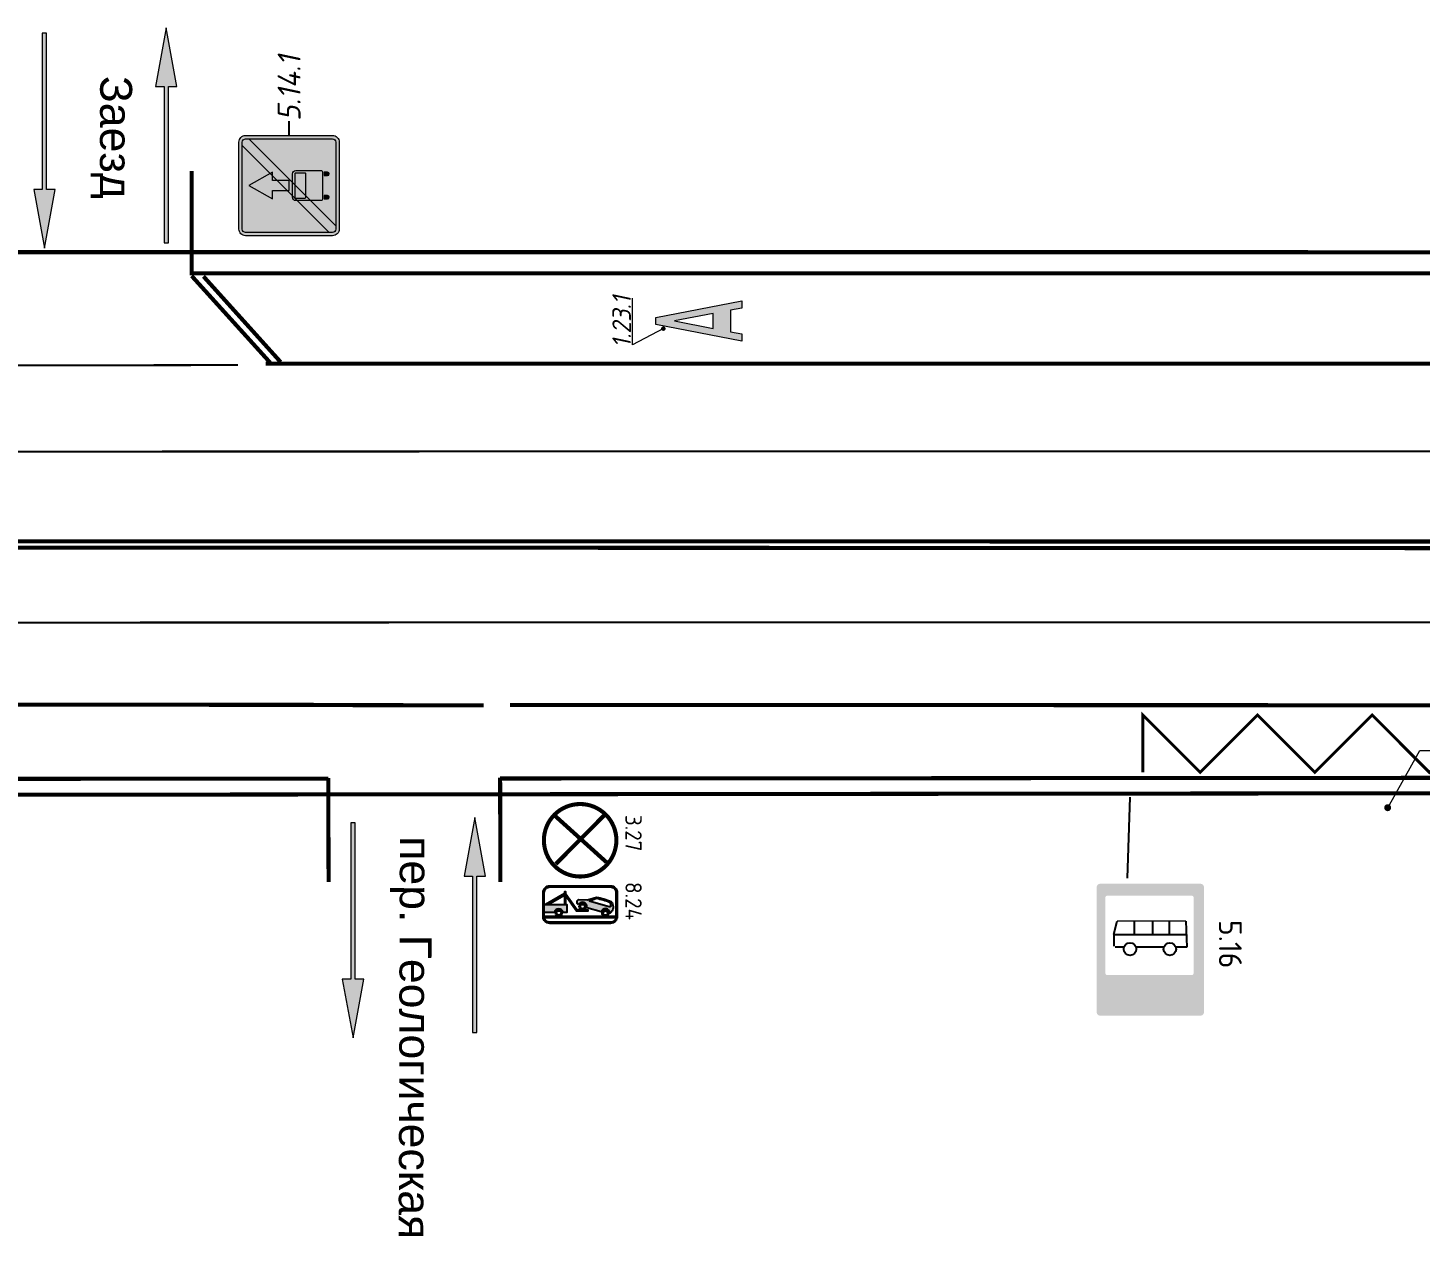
# Model space of a CAD drawing. Header units: millimetres. Extents: x 1734 to 2050, y 1482 to 1843.
# Drawn here: x 1791.35 to 1839.92, y 1728.86 to 1771.01 of the extents above; entities that cross this region are included whole.
import ezdxf
from ezdxf.enums import TextEntityAlignment as Align

# ---------------------------------------------------------------- set-up
doc = ezdxf.new("R2010")
doc.units = ezdxf.units.MM
for name, pattern in [('1.3', [17.848385, 5.910826, -0.0001, 11.937459]), ('1.5_1_3', [4, 0, -3, 1]), ('1.6_3_1', [4, 0, -1, 3]), ('JIS_02_0.7', [1.35, 0.75, -0.6])]:
    doc.linetypes.add(name, pattern=pattern)
for name, color, linetype, lineweight in [('знаки', 7, 'Continuous', 0), ('Описание', 7, 'Continuous', 15), ('разметка', 251, 'Continuous', 15)]:
    doc.layers.add(name, color=color, linetype=linetype, lineweight=lineweight)
doc.layers.add('КПЧ', color=9, linetype='Continuous')
doc.layers.add('Разметки', color=7, linetype='Continuous')
doc.styles.add('ROMAND', font='ROMAND.SHX', dxfattribs={"height": 2})
doc.styles.add('SASH', font='simplex8.shx', dxfattribs={"width": 0.9, "oblique": 12})
doc.styles.get("Standard").update_dxf_attribs({"font": 'arial.ttf'})

# ---------------------------------------------------------------- blocks, each defined once
blk = doc.blocks.new('5.14.1')
at = {"layer": 'знаки', "true_color": 0xffffff}
h = blk.add_hatch(color=7, dxfattribs=at)
edge = h.paths.add_edge_path()
edge.add_arc((-1.517, 3.267), 0.233, 90, 180, ccw=False)
edge.add_line((-1.517, 3.5), (1.517, 3.5))
edge.add_arc((1.517, 3.267), 0.233, 0, 90, ccw=False)
edge.add_line((1.75, 3.267), (1.75, 0.233))
edge.add_arc((1.517, 0.233), 0.233, 270, 360, ccw=False)
edge.add_line((1.517, 0), (-1.517, 0))
edge.add_arc((-1.517, 0.233), 0.233, 180, 270, ccw=False)
edge.add_line((-1.75, 0.233), (-1.75, 3.267))
edge = h.paths.add_edge_path(flags=16)
edge.add_arc((-1.517, 3.267), 0.117, 90, 180, ccw=False)
edge.add_line((-1.517, 3.383), (1.517, 3.383))
edge.add_arc((1.517, 3.267), 0.117, 0, 90, ccw=False)
edge.add_line((1.633, 3.267), (1.633, 0.233))
edge.add_arc((1.517, 0.233), 0.117, 270, 360, ccw=False)
edge.add_line((1.517, 0.117), (-1.517, 0.117))
edge.add_arc((-1.517, 0.233), 0.117, 180, 270, ccw=False)
edge.add_line((-1.633, 0.233), (-1.633, 3.267))
at = {"layer": 'знаки'}
h = blk.add_hatch(color=5, dxfattribs=at)
edge = h.paths.add_edge_path()
edge.add_arc((-1.517, 3.267), 0.117, 90, 180, ccw=False)
edge.add_line((-1.517, 3.383), (1.517, 3.383))
edge.add_arc((1.517, 3.267), 0.117, 0, 90, ccw=False)
edge.add_line((1.633, 3.267), (1.633, 0.233))
edge.add_arc((1.517, 0.233), 0.117, 270, 360, ccw=False)
edge.add_line((1.517, 0.117), (-1.517, 0.117))
edge.add_arc((-1.517, 0.233), 0.117, 180, 270, ccw=False)
edge.add_line((-1.633, 0.233), (-1.633, 3.267))
h.paths.add_polyline_path([(0, 1.75), (0.175, 1.75), (0.175, 2.333), (0.467, 2.333), (0, 3.15), (-0.467, 2.333), (-0.175, 2.333), (-0.175, 1.75)], flags=16)
edge = h.paths.add_edge_path(flags=16)
edge.add_arc((0.467, 0.642), 0.0583, 270, 360, ccw=False)
edge.add_line((0.467, 0.583), (-0.467, 0.583))
edge.add_arc((-0.467, 0.642), 0.0583, 180, 270, ccw=False)
edge.add_line((-0.525, 0.642), (-0.525, 1.517))
edge.add_arc((-0.408, 1.517), 0.117, 90, 180, ccw=False)
edge.add_line((-0.408, 1.633), (0.408, 1.633))
edge.add_arc((0.408, 1.517), 0.117, 0, 90, ccw=False)
edge.add_line((0.525, 1.517), (0.525, 0.642))
edge = h.paths.add_edge_path(flags=0)
edge.add_arc((0.408, 1.517), 0.0292, 0, 90)
edge.add_line((0.408, 1.546), (-0.408, 1.546))
edge.add_arc((-0.408, 1.517), 0.0292, 90, 180)
edge.add_line((-0.438, 1.517), (-0.438, 1.196))
edge.add_arc((-0.408, 1.196), 0.0292, 180, 270)
edge.add_line((-0.408, 1.167), (0.408, 1.167))
edge.add_arc((0.408, 1.196), 0.0292, 270, 360)
edge.add_line((0.438, 1.196), (0.438, 1.517))
edge = h.paths.add_edge_path(flags=16)
edge.add_line((-0.35, 0.408), (-0.35, 0.525))
edge.add_line((-0.35, 0.525), (-0.467, 0.525))
edge.add_line((-0.467, 0.525), (-0.467, 0.408))
edge.add_arc((-0.408, 0.408), 0.0583, 180, 360)
edge = h.paths.add_edge_path(flags=16)
edge.add_line((0.467, 0.408), (0.467, 0.525))
edge.add_line((0.467, 0.525), (0.35, 0.525))
edge.add_line((0.35, 0.525), (0.35, 0.408))
edge.add_arc((0.408, 0.408), 0.0583, 180, 360)
blk.add_hatch(color=1, dxfattribs=at).paths.add_polyline_path([(1.633, 3.15), (1.633, 3.267, 0.414214), (1.517, 3.383), (1.4, 3.383), (-1.633, 0.35), (-1.633, 0.233, 0.414214), (-1.517, 0.117), (-1.4, 0.117)])
at = {"layer": 'знаки', "true_color": 0xffffff}
blk.add_hatch(color=7, dxfattribs=at).paths.add_polyline_path([(0, 1.75), (0.175, 1.75), (0.175, 2.333), (0.467, 2.333), (0, 3.15), (-0.467, 2.333), (-0.175, 2.333), (-0.175, 1.75)])
h = blk.add_hatch(color=7, dxfattribs=at)
edge = h.paths.add_edge_path()
edge.add_arc((0.467, 0.642), 0.0583, 270, 360, ccw=False)
edge.add_line((0.467, 0.583), (-0.467, 0.583))
edge.add_arc((-0.467, 0.642), 0.0583, 180, 270, ccw=False)
edge.add_line((-0.525, 0.642), (-0.525, 1.517))
edge.add_arc((-0.408, 1.517), 0.117, 90, 180, ccw=False)
edge.add_line((-0.408, 1.633), (0.408, 1.633))
edge.add_arc((0.408, 1.517), 0.117, 0, 90, ccw=False)
edge.add_line((0.525, 1.517), (0.525, 0.642))
edge = h.paths.add_edge_path(flags=16)
edge.add_arc((0.408, 1.517), 0.0292, 0, 90)
edge.add_line((0.408, 1.546), (-0.408, 1.546))
edge.add_arc((-0.408, 1.517), 0.0292, 90, 180)
edge.add_line((-0.438, 1.517), (-0.438, 1.196))
edge.add_arc((-0.408, 1.196), 0.0292, 180, 270)
edge.add_line((-0.408, 1.167), (0.408, 1.167))
edge.add_arc((0.408, 1.196), 0.0292, 270, 360)
edge.add_line((0.438, 1.196), (0.438, 1.517))
h = blk.add_hatch(color=7, dxfattribs=at)
edge = h.paths.add_edge_path()
edge.add_line((-0.35, 0.408), (-0.35, 0.525))
edge.add_line((-0.35, 0.525), (-0.467, 0.525))
edge.add_line((-0.467, 0.525), (-0.467, 0.408))
edge.add_arc((-0.408, 0.408), 0.0583, 180, 360)
h = blk.add_hatch(color=7, dxfattribs=at)
edge = h.paths.add_edge_path()
edge.add_line((0.467, 0.408), (0.467, 0.525))
edge.add_line((0.467, 0.525), (0.35, 0.525))
edge.add_line((0.35, 0.525), (0.35, 0.408))
edge.add_arc((0.408, 0.408), 0.0583, 180, 360)
at = {"layer": 'Defpoints'}
blk.add_lwpolyline([(1.75, 1.75), (2.25, 1.75)], dxfattribs=at)
at = {"layer": 'знаки'}
blk.add_lwpolyline([(-1.75, 3.267, -0.414214), (-1.517, 3.5), (1.517, 3.5, -0.414214), (1.75, 3.267), (1.75, 0.233, -0.414214), (1.517, 0), (-1.517, 0, -0.414214), (-1.75, 0.233), (-1.75, 3.267)], format="xyb", dxfattribs=at)
at = {"layer": 'знаки', "color": 7, "true_color": 0xffffff}
for points in [[(-1.633, 3.267, -0.414214), (-1.517, 3.383), (1.517, 3.383, -0.414214), (1.633, 3.267), (1.633, 0.233, -0.414214), (1.517, 0.117), (-1.517, 0.117, -0.414214), (-1.633, 0.233)], [(0.438, 1.517, 0.414214), (0.408, 1.546), (-0.408, 1.546, 0.414214), (-0.438, 1.517), (-0.438, 1.196, 0.414214), (-0.408, 1.167), (0.408, 1.167, 0.414214), (0.438, 1.196), (0.438, 1.517)], [(-0.35, 0.408), (-0.35, 0.525), (-0.467, 0.525), (-0.467, 0.408, 1)], [(0.467, 0.408), (0.467, 0.525), (0.35, 0.525), (0.35, 0.408, 1)]]:
    blk.add_lwpolyline(points, format="xyb", close=True, dxfattribs=at)
at = {"layer": 'знаки', "color": 1}
for points in [[(-1.633, 0.35), (1.4, 3.383)], [(-1.4, 0.117), (1.633, 3.15)]]:
    blk.add_lwpolyline(points, dxfattribs=at)
at = {"layer": 'знаки', "color": 7, "true_color": 0xffffff}
blk.add_lwpolyline([(0, 1.75), (0.175, 1.75), (0.175, 2.333), (0.467, 2.333), (0, 3.15), (-0.467, 2.333), (-0.175, 2.333), (-0.175, 1.75)], close=True, dxfattribs=at)
blk.add_lwpolyline([(0.525, 0.642, -0.414214), (0.467, 0.583), (-0.467, 0.583, -0.414214), (-0.525, 0.642), (-0.525, 1.517, -0.414214), (-0.408, 1.633), (0.408, 1.633, -0.414214), (0.525, 1.517), (0.525, 0.642)], format="xyb", dxfattribs=at)
at = {"layer": 'знаки', "color": 0, "lineweight": 30, "style": 'SASH', "oblique": 12, "width": 0.9}
blk.add_text('5.14.1', height=0.8, dxfattribs=at).set_placement((2.25, 1.75), align=Align.MIDDLE_LEFT)
blk = doc.blocks.new('*U9')
at = {"color": 0, "linetype": 'ByBlock', "const_width": 0.12}
blk.add_lwpolyline([(0.037, 0.048, 1), (-0.037, -0.048, 1)], format="xyb", close=True, dxfattribs=at)
at = {"layer": 'разметка', "color": 0}
blk.add_lwpolyline([(0, 0), (1.117, 2), (3.614, 2)], dxfattribs=at)
at = {"layer": 'разметка', "color": 0, "style": 'SASH', "oblique": 12, "width": 0.9}
blk.add_attdef('RAZMETKA', text='', height=1, dxfattribs=at).set_placement((2.365, 1.785), align=Align.BOTTOM_CENTER)
blk = doc.blocks.new('*U8')
at = {"color": 0, "linetype": 'ByBlock', "const_width": 0.12}
blk.add_lwpolyline([(0.037, 0.048, 1), (-0.037, -0.048, 1)], format="xyb", close=True, dxfattribs=at)
at = {"layer": 'разметка', "color": 0}
blk.add_lwpolyline([(0, 0), (-0.868, 1.656), (1.629, 1.656)], dxfattribs=at)
at = {"layer": 'разметка', "color": 0, "style": 'SASH', "oblique": 12, "width": 0.9}
blk.add_attdef('RAZMETKA', text='', height=1, dxfattribs=at).set_placement((0.38, 1.441), align=Align.BOTTOM_CENTER)
blk = doc.blocks.new('1-23-1')
at = {"layer": 'разметка'}
h = blk.add_hatch(color=0, dxfattribs=at)
h.paths.add_polyline_path([(-0.45, 0), (-0.7, 0), (-0.125, 3), (0.125, 3), (0.7, 0), (0.45, 0), (0.373, 0.4), (-0.373, 0.4)])
h.paths.add_polyline_path([(0.258, 1), (0, 2.348), (-0.258, 1)], flags=16)
at = {"layer": 'разметка', "color": 0, "lineweight": 0, "flags": 128}
for points in [[(-0.45, 0), (-0.7, 0), (-0.125, 3), (0.125, 3), (0.7, 0), (0.45, 0), (0.373, 0.4), (-0.373, 0.4)], [(0.258, 1), (0, 2.348), (-0.258, 1)]]:
    blk.add_lwpolyline(points, close=True, dxfattribs=at)
blk = doc.blocks.new('1-18-')
at = {"layer": 'разметка'}
blk.add_hatch(color=0, dxfattribs=at).paths.add_polyline_path([(-0.075, 5.45), (-0.075, 0), (0.075, 0), (0.075, 5.45), (0.375, 5.45), (0, 7.5), (-0.375, 5.45)])
at = {"layer": 'разметка', "color": 0, "lineweight": 0, "flags": 128}
blk.add_lwpolyline([(-0.075, 5.45), (-0.075, 0), (0.075, 0), (0.075, 5.45), (0.375, 5.45), (0, 7.5), (-0.375, 5.45)], close=True, dxfattribs=at)

msp = doc.modelspace()

# ---------------------------------------------------------------- hatches: boundary and pattern name
at = {"lineweight": 5}
h = msp.add_hatch(color=7, dxfattribs=at)
h.dxf.hatch_style = 1
h.paths.add_polyline_path([(1811.733, 1740.493), (1811.703, 1740.537, 0.054165), (1811.192, 1740.692), (1810.873, 1740.595), (1810.566, 1740.613), (1810.515, 1740.557), (1810.515, 1740.466), (1810.56, 1740.421, -0.896878), (1810.853, 1740.319), (1811.353, 1740.173, -0.88868), (1811.652, 1740.137), (1811.665, 1740.131, 0.217669), (1811.774, 1740.319, 0.066532)], flags=0)
h.paths.add_polyline_path([(1810.929, 1740.552), (1811.195, 1740.652, -0.035096), (1811.647, 1740.517, -0.16621), (1811.685, 1740.382, -0.41795), (1811.629, 1740.354)], flags=0)
h.paths.add_polyline_path([(1810.821, 1740.359, 1), (1810.585, 1740.359, 0.362322), (1810.681, 1740.243), (1810.724, 1740.243, 0.362322)], flags=0)
h.paths.add_polyline_path([(1810.626, 1740.359, -1), (1810.779, 1740.359, -1)], flags=0)
h.paths.add_polyline_path([(1811.619, 1740.135, 1), (1811.384, 1740.135, 0.334886), (1811.469, 1740.021), (1811.534, 1740.021, 0.334886)], flags=0)
h.paths.add_polyline_path([(1811.425, 1740.135, -1), (1811.578, 1740.135, -1)], flags=0)
h.paths.add_polyline_path([(1811.869, 1740.006), (1811.869, 1740.021), (1811.534, 1740.021, -0.140008), (1811.469, 1740.021), (1809.891, 1740.021, -0.064551), (1809.861, 1740.021), (1809.37, 1740.021), (1809.37, 1740.006, 0.031055), (1809.372, 1739.982), (1811.868, 1739.982, 0.031055)], flags=0)
h.paths.add_polyline_path([(1809.994, 1740.138, 1), (1809.758, 1740.138, 0.376937), (1809.861, 1740.021), (1809.891, 1740.021, 0.376937)], flags=0)
h.paths.add_polyline_path([(1809.799, 1740.138, -1), (1809.952, 1740.138, -1)], flags=0)
h.paths.add_polyline_path([(1810.156, 1740.43), (1809.37, 1740.43), (1809.37, 1740.156), (1809.722, 1740.156, -0.862024), (1810.023, 1740.156), (1810.156, 1740.156)], flags=0)
h.paths.add_polyline_path([(1810.122, 1740.87), (1810.079, 1740.87), (1810.079, 1740.43), (1810.122, 1740.43)], flags=0)
h.paths.add_polyline_path([(1810.079, 1740.764), (1810.079, 1740.818), (1809.41, 1740.43), (1809.503, 1740.43)], flags=0)
h.paths.add_polyline_path([(1810.122, 1740.8), (1810.122, 1740.729), (1810.491, 1740.203), (1810.886, 1740.203), (1810.886, 1740.243), (1810.724, 1740.243, -0.090424), (1810.681, 1740.243), (1810.515, 1740.243)], flags=0)
h.paths.add_polyline_path([(1811.677, 1741.087), (1809.563, 1741.087, 0.414214), (1809.329, 1740.853), (1809.329, 1740.006, 0.414214), (1809.563, 1739.772), (1811.677, 1739.772, 0.414214), (1811.911, 1740.006), (1811.911, 1740.853, 0.414214)])
h.paths.add_polyline_path([(1811.677, 1741.046, -0.414214), (1811.869, 1740.853), (1811.869, 1740.006, -0.414214), (1811.677, 1739.814), (1809.563, 1739.814, -0.414214), (1809.37, 1740.006), (1809.37, 1740.853, -0.414214), (1809.563, 1741.046)], flags=16)
h.paths.add_polyline_path([(1810.122, 1740.87), (1810.122, 1740.8), (1810.515, 1740.243), (1810.681, 1740.243, -0.362322), (1810.585, 1740.359, -1), (1810.821, 1740.359, -0.362322), (1810.724, 1740.243), (1810.886, 1740.243), (1810.886, 1740.203), (1810.491, 1740.203), (1810.122, 1740.729), (1810.122, 1740.43), (1809.41, 1740.43), (1810.079, 1740.818), (1810.079, 1740.87)], flags=0)
h.paths.add_polyline_path([(1810.566, 1740.613), (1810.873, 1740.595), (1811.192, 1740.692, -0.054165), (1811.703, 1740.537), (1811.733, 1740.493, -0.066532), (1811.774, 1740.319, -0.217669), (1811.665, 1740.131), (1811.652, 1740.137, 0.88868), (1811.353, 1740.173), (1810.853, 1740.319, 0.896878), (1810.56, 1740.421), (1810.515, 1740.466), (1810.515, 1740.557)], flags=0)
h.paths.add_polyline_path([(1809.994, 1740.138, -0.376937), (1809.891, 1740.021), (1811.469, 1740.021, -0.334886), (1811.384, 1740.135, -1), (1811.619, 1740.135, -0.498255), (1811.469, 1740.021), (1809.891, 1740.021, -0.452499), (1809.758, 1740.138, -1)], flags=0)
h = msp.add_hatch(color=7, dxfattribs=at)
h.dxf.hatch_style = 1
h.paths.add_polyline_path([(1810.821, 1740.359, 1), (1810.585, 1740.359, 0.362322), (1810.681, 1740.243), (1810.724, 1740.243, 0.362322)], flags=17)
h.paths.add_polyline_path([(1810.626, 1740.359, -1), (1810.779, 1740.359, -1)], flags=16)
h.paths.add_polyline_path([(1811.619, 1740.135, 1), (1811.384, 1740.135, 0.334886), (1811.469, 1740.021), (1811.534, 1740.021, 0.334886)])
h.paths.add_polyline_path([(1811.425, 1740.135, -1), (1811.578, 1740.135, -1)], flags=16)
h.paths.add_polyline_path([(1810.886, 1740.243), (1810.724, 1740.243, -0.090424), (1810.681, 1740.243), (1810.515, 1740.243), (1810.122, 1740.8), (1810.122, 1740.729), (1810.491, 1740.203), (1810.886, 1740.203)])
h.paths.add_polyline_path([(1810.122, 1740.87), (1810.079, 1740.87), (1810.079, 1740.43), (1810.122, 1740.43)])
h.paths.add_polyline_path([(1810.079, 1740.764), (1810.079, 1740.818), (1809.41, 1740.43), (1809.503, 1740.43)])
h.paths.add_polyline_path([(1810.156, 1740.43), (1809.37, 1740.43), (1809.37, 1740.156), (1809.722, 1740.156, -0.862024), (1810.023, 1740.156), (1810.156, 1740.156)])
h.paths.add_polyline_path([(1809.758, 1740.138, 0.376937), (1809.861, 1740.021), (1809.891, 1740.021, 0.376937), (1809.994, 1740.138, 1)])
h.paths.add_polyline_path([(1809.952, 1740.138, -1), (1809.799, 1740.138, -1)], flags=16)
at = {"linetype": 'Continuous'}
h = msp.add_hatch(color=4, dxfattribs=at)
h.paths.add_polyline_path([(1832.385, 1741.032, 0.414214), (1832.26, 1741.157), (1828.763, 1741.157, 0.414214), (1828.638, 1741.032), (1828.638, 1736.68, 0.414214), (1828.763, 1736.555), (1832.26, 1736.555, 0.414214), (1832.385, 1736.68)])
h.paths.add_polyline_path([(1828.996, 1740.737, 0.414214), (1828.946, 1740.687), (1828.946, 1738.025, 0.414214), (1828.996, 1737.975), (1831.968, 1737.975, 0.414214), (1832.018, 1738.025), (1832.018, 1740.687, 0.414214), (1831.968, 1740.737)], flags=16)
at = {"lineweight": 5}
h = msp.add_hatch(color=7, dxfattribs=at)
h.dxf.hatch_style = 1
h.paths.add_polyline_path([(1811.733, 1740.493), (1811.703, 1740.537, 0.054165), (1811.192, 1740.692), (1810.873, 1740.595), (1810.566, 1740.613), (1810.515, 1740.557), (1810.515, 1740.466), (1810.56, 1740.421, -0.896878), (1810.853, 1740.319), (1811.353, 1740.173, -0.88868), (1811.652, 1740.137), (1811.665, 1740.131, 0.217669), (1811.774, 1740.319, 0.066532)])
h.paths.add_polyline_path([(1810.929, 1740.552), (1811.195, 1740.652, -0.035096), (1811.647, 1740.517, -0.16621), (1811.685, 1740.382, -0.41795), (1811.629, 1740.354)], flags=16)
h = msp.add_hatch(color=7, dxfattribs=at)
h.dxf.hatch_style = 1
h.paths.add_polyline_path([(1811.869, 1740.006), (1811.869, 1740.021), (1811.534, 1740.021, -0.140008), (1811.469, 1740.021), (1809.891, 1740.021, -0.064551), (1809.861, 1740.021), (1809.37, 1740.021), (1809.37, 1740.006, 0.031055), (1809.372, 1739.982), (1811.868, 1739.982, 0.031055)])

# ---------------------------------------------------------------- linework, layer by layer
at = {"color": 7, "linetype": 'Continuous'}
for p, q in [((1829.243, 1739.399), (1829.355, 1739.854)), ((1829.243, 1739.399), (1829.243, 1738.982)), ((1829.243, 1739.388), (1831.766, 1739.388)), ((1829.952, 1739.854), (1829.952, 1739.399)), ((1830.586, 1739.854), (1830.586, 1739.388)), ((1831.164, 1739.854), (1831.164, 1739.388)), ((1831.752, 1739.854), (1831.78, 1738.945)), ((1829.595, 1738.945), (1829.281, 1738.945)), ((1830.984, 1738.945), (1830.011, 1738.945)), ((1831.78, 1738.945), (1831.4, 1738.945))]:
    msp.add_line(p, q, dxfattribs=at)
at = {"color": 1, "linetype": 'Continuous', "const_width": 0.142}
msp.add_lwpolyline([(1809.355, 1742.673, 1), (1811.884, 1742.673, 1)], format="xyb", close=True, dxfattribs=at)
for points in [[(1809.712, 1743.554), (1811.533, 1741.911)], [(1809.773, 1741.846), (1811.462, 1743.548)]]:
    msp.add_lwpolyline(points, dxfattribs=at)
at = {"color": 7, "linetype": 'Continuous'}
for centre in [(1829.803, 1738.877), (1831.192, 1738.877)]:
    msp.add_circle(centre, 0.219, dxfattribs=at)
at = {"layer": 'КПЧ', "color": 5, "lineweight": 30, "const_width": 0.142}
for points in [[(1755.007, 1763.19), (1888.91, 1763.185)], [(1756.221, 1744.225), (1887.8, 1744.362)]]:
    msp.add_lwpolyline(points, dxfattribs=at)
at = {"layer": 'разметка', "color": 30, "const_width": 0.1}
msp.add_lwpolyline([(1850.25, 1745.039), (1850.25, 1747.039), (1848.25, 1745.039), (1846.25, 1747.039), (1844.25, 1745.039), (1842.25, 1747.039), (1840.25, 1745.039), (1838.25, 1747.039), (1836.25, 1745.039), (1834.25, 1747.039), (1832.25, 1745.039), (1830.25, 1747.039), (1830.25, 1745.039)], dxfattribs=at)
at = {"layer": 'Разметки'}
msp.add_line((1829.714, 1741.356), (1829.81, 1744.174), dxfattribs=at)
at = {"layer": 'Разметки', "color": 7, "lineweight": 18}
msp.add_line((1829.352, 1739.859), (1831.753, 1739.859), dxfattribs=at)
at = {"layer": 'Разметки', "color": 7, "linetype": '1.3', "lineweight": 0, "const_width": 0.142, "flags": 128}
for points in [[(1797.071, 1762.383), (1797.063, 1766.023)], [(1797.05, 1762.454), (1888.356, 1762.441)], [(1757.487, 1753.106), (1888.173, 1753.088)], [(1782.054, 1744.81), (1801.836, 1744.824)], [(1801.843, 1741.222), (1801.835, 1744.84)], [(1807.828, 1744.828), (1888.15, 1744.885)], [(1807.836, 1741.22), (1807.828, 1744.861)]]:
    msp.add_lwpolyline(points, dxfattribs=at)
at = {"layer": 'Разметки', "color": 2, "linetype": '1.3', "lineweight": 0, "const_width": 0.142, "flags": 128}
for points in [[(1799.806, 1759.334), (1797.066, 1762.361)], [(1799.643, 1759.3), (1885.529, 1759.288)], [(1770.987, 1747.408), (1801.329, 1747.398)], [(1808.174, 1747.395), (1829.446, 1747.389)]]:
    msp.add_lwpolyline(points, dxfattribs=at)
at = {"layer": 'Разметки', "color": 2, "linetype": 'JIS_02_0.7', "lineweight": 0, "const_width": 0.142, "flags": 128}
msp.add_lwpolyline([(1800.17, 1759.356), (1797.479, 1762.343)], dxfattribs=at)
at = {"layer": 'Разметки', "color": 7, "linetype": '1.6_3_1', "lineweight": 0, "const_width": 0.0712, "flags": 128}
msp.add_lwpolyline([(1769.801, 1759.217), (1798.682, 1759.249)], dxfattribs=at)
at = {"layer": 'Разметки', "linetype": '1.6_3_1', "lineweight": 0, "const_width": 0.0712, "flags": 128}
for points in [[(1888.533, 1756.249), (1769.732, 1756.23)], [(1878.444, 1750.283), (1757.336, 1750.263)]]:
    msp.add_lwpolyline(points, dxfattribs=at)
at = {"layer": 'Разметки', "linetype": '1.3', "lineweight": 0, "const_width": 0.142, "flags": 128}
msp.add_lwpolyline([(1757.487, 1752.898), (1888.188, 1752.844)], dxfattribs=at)
at = {"layer": 'Разметки', "color": 2, "linetype": '1.5_1_3', "lineweight": 0, "const_width": 0.142, "flags": 128}
for points in [[(1799.888, 1747.397), (1804.454, 1747.396)], [(1802.685, 1747.38), (1807.251, 1747.379)], [(1827.144, 1747.386), (1852.324, 1747.383)]]:
    msp.add_lwpolyline(points, dxfattribs=at)
at = {"layer": 'Разметки', "color": 255}
for points in [[(1809.563, 1741.087), (1811.677, 1741.087, -0.414214), (1811.911, 1740.853), (1811.911, 1740.006, -0.414214), (1811.677, 1739.772), (1809.563, 1739.772, -0.414214), (1809.329, 1740.006), (1809.329, 1740.853, -0.414214)], [(1809.563, 1741.046), (1811.677, 1741.046, -0.414214), (1811.869, 1740.853), (1811.869, 1740.006, -0.414214), (1811.677, 1739.814), (1809.563, 1739.814, -0.414214), (1809.37, 1740.006), (1809.37, 1740.853, -0.414214)]]:
    msp.add_lwpolyline(points, format="xyb", close=True, dxfattribs=at)
for points in [[(1810.122, 1740.43), (1810.122, 1740.87), (1810.079, 1740.87), (1810.079, 1740.43)], [(1809.503, 1740.43), (1810.079, 1740.764), (1810.079, 1740.818), (1809.41, 1740.43)], [(1810.122, 1740.8), (1810.515, 1740.243), (1810.886, 1740.243), (1810.886, 1740.203), (1810.491, 1740.203), (1810.122, 1740.729)], [(1809.329, 1740.021), (1811.911, 1740.021)], [(1809.33, 1739.982), (1811.91, 1739.982)]]:
    msp.add_lwpolyline(points, dxfattribs=at)
for points in [[(1809.37, 1740.43), (1810.156, 1740.43), (1810.156, 1740.156), (1810.023, 1740.156, 0.862024), (1809.722, 1740.156), (1809.37, 1740.156)], [(1810.56, 1740.421), (1810.515, 1740.466), (1810.515, 1740.557), (1810.566, 1740.613), (1810.873, 1740.595), (1811.192, 1740.692, -0.054165), (1811.703, 1740.537), (1811.733, 1740.493, -0.066532), (1811.774, 1740.319, -0.217669), (1811.665, 1740.131), (1811.652, 1740.137, 0.88868), (1811.353, 1740.173), (1810.853, 1740.319, 0.896878), (1810.56, 1740.421)], [(1810.929, 1740.552), (1811.195, 1740.652, -0.035096), (1811.647, 1740.517, -0.16621), (1811.685, 1740.382, -0.41795), (1811.629, 1740.354), (1810.929, 1740.552)]]:
    msp.add_lwpolyline(points, format="xyb", dxfattribs=at)
for centre, radius in [((1810.703, 1740.359), 0.118), ((1810.703, 1740.359), 0.0765), ((1809.876, 1740.138), 0.118), ((1809.876, 1740.138), 0.0765), ((1811.502, 1740.135), 0.118), ((1811.502, 1740.135), 0.0765)]:
    msp.add_circle(centre, radius, dxfattribs=at)

# ---------------------------------------------------------------- block references
at = {"layer": 'знаки', "rotation": 89.99999999999999}
msp.add_blockref('5.14.1', (1802.216, 1765.511), dxfattribs=at)
at = {"layer": 'разметка', "color": 7}
for p in [(1796.179, 1763.513), (1806.945, 1735.972)]:
    msp.add_blockref('1-18-', p, dxfattribs=at)
at = {"layer": 'разметка', "color": 7, "rotation": 180}
for p in [(1791.931, 1770.824), (1802.696, 1743.283)]:
    msp.add_blockref('1-18-', p, dxfattribs=at)
at = {"layer": 'разметка', "color": 41, "true_color": 0xf4ee51, "xscale": 0.6489819056458934, "yscale": 0.6489819056458934, "zscale": 0.6489819056458934, "rotation": 89.99999999999999}
msp.add_blockref('*U8', (1813.522, 1760.521), dxfattribs=at).add_auto_attribs({'RAZMETKA': '1.23.1'})
at = {"layer": 'разметка', "color": 41, "true_color": 0xf4ee51, "rotation": 89.99999999999999}
msp.add_blockref('1-23-1', (1816.261, 1760.788), dxfattribs=at)
at = {"layer": 'разметка', "color": 7}
msp.add_blockref('*U9', (1838.792, 1743.809), dxfattribs=at).add_auto_attribs({'RAZMETKA': '1.17'})

# ---------------------------------------------------------------- texts
at = {"color": 7, "linetype": 'Continuous', "style": 'ROMAND', "width": 0.9}
for s, height, p in [('3.27', 0.5699, (1812.198, 1743.557)), ('8.24', 0.5699, (1812.198, 1741.216)), ('5.16', 0.8, (1832.903, 1739.893))]:
    msp.add_text(s, height=height, rotation=270, dxfattribs=at).set_placement(p)
at = {"layer": 'Описание', "color": 7}
for s, p in [('Заезд', (1793.878, 1769.339, 637.494)), ('пер. Геологическая', (1804.333, 1742.815, 637.494))]:
    msp.add_text(s, height=1.1133, rotation=269.8222, dxfattribs=at).set_placement(p)

doc.saveas('drawing.dxf')
